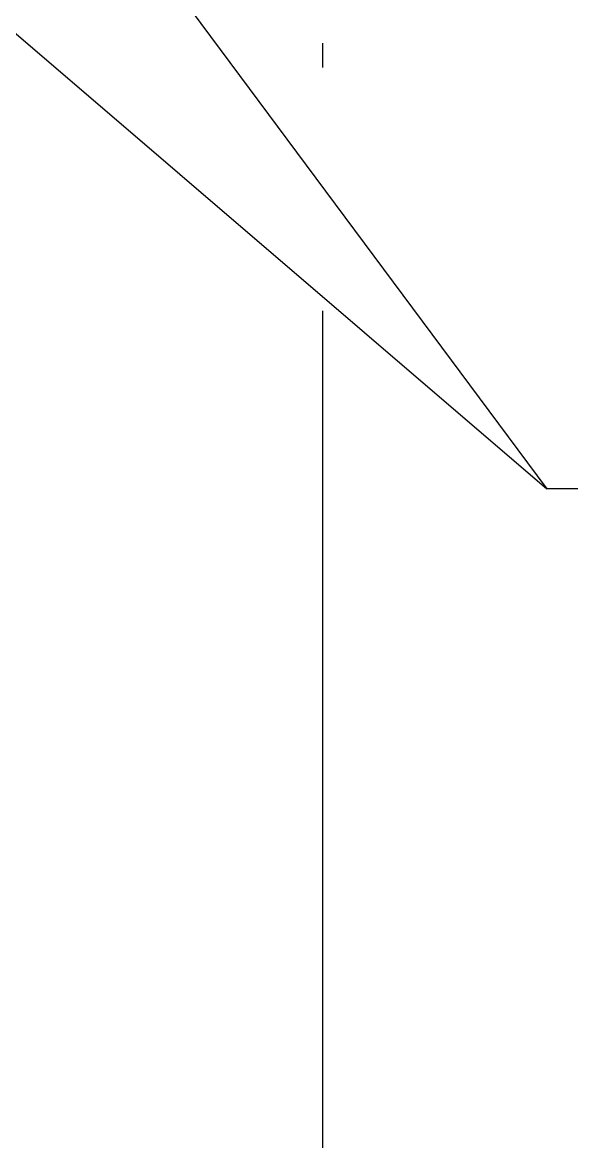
# Model space of a CAD drawing. Header units: millimetres. Extents: x 12351878 to 12381578, y 696206 to 738256.
# Drawn here: x 12367088 to 12367539, y 709755 to 710675 of the extents above; entities that cross this region are included whole.
import ezdxf

# ---------------------------------------------------------------- set-up
doc = ezdxf.new("R2010")
doc.units = ezdxf.units.MM
doc.header["$LTSCALE"] = 1000
doc.linetypes.add('DOTE', pattern=[2.4200000000000004, 2, -0.2, 0.02, -0.2])
doc.layers.add('DIM_LEAD', color=3, linetype='Continuous')
doc.layers.add('DOTE', color=16, linetype='DOTE')

msp = doc.modelspace()

# ---------------------------------------------------------------- linework, layer by layer
at = {"layer": 'DIM_LEAD'}
for p in [(12366580.49884095, 711554.5), (12366758.99884095, 710943), (12368343.49884095, 710291.5)]:
    msp.add_line(p, (12367518.49884095, 710291.5), dxfattribs=at)
at = {"layer": 'DOTE'}
msp.add_line((12367334.49875928, 701177.9997836238, -2.480514858583644e-08), (12367334.49875928, 737219.9997836236, -2.480514858583644e-08), dxfattribs=at)

doc.saveas('drawing.dxf')
